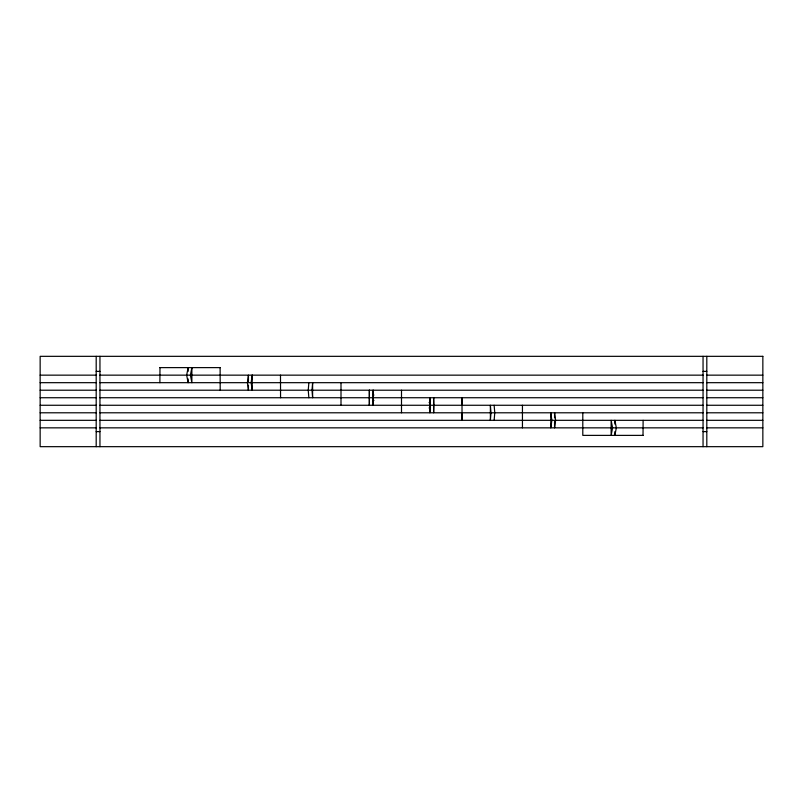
<?xml version="1.0" encoding="UTF-8"?>
<svg xmlns="http://www.w3.org/2000/svg" width="803" height="803" viewBox="0 0 803 803"><rect width="100%" height="100%" fill="white"/><g stroke="black" fill="none" stroke-linecap="round" stroke-linejoin="round"><path stroke-width="1.2" d="M308.864 382.68L308.232 390.208L308.864 397.736M494.136 420.32L494.768 412.792L494.136 405.264M159.887 367.623L220.203 367.623M96.189 371.387L99.953 371.387M703.047 371.387L706.811 371.387M40.15 375.152L96.209 375.152M99.953 375.152L703.047 375.152M706.791 375.152L762.85 375.152M40.15 382.68L96.209 382.68M99.953 382.68L703.047 382.68M706.791 382.68L762.85 382.68M40.15 390.208L96.209 390.208M99.953 390.208L703.047 390.208M706.791 390.208L762.85 390.208M40.15 397.736L96.209 397.736M99.953 397.736L703.047 397.736M706.791 397.736L762.85 397.736M40.15 405.264L96.209 405.264M99.953 405.264L703.047 405.264M706.791 405.264L762.85 405.264M40.15 412.792L96.209 412.792M99.953 412.792L703.047 412.792M706.791 412.792L762.85 412.792M40.15 420.32L96.209 420.32M99.953 420.32L703.047 420.32M706.791 420.32L762.85 420.32M40.15 427.848L96.209 427.848M99.953 427.848L703.047 427.848M706.791 427.848L762.85 427.848M96.189 431.612L99.953 431.612M703.047 431.612L706.811 431.612M643.113 435.377L582.797 435.377L582.797 412.792M706.811 356.331L706.811 446.669M703.047 356.331L703.047 446.669M643.113 420.32L643.022 435.377M614.877 424.084L614.877 420.32L616.333 427.848L614.877 435.377L614.877 431.612M554.562 417.811L554.562 412.792L555.606 420.32L554.562 427.848L554.562 421.575M522.442 405.264L522.442 427.848M461.996 405.264L461.996 397.736L462.036 420.32L461.996 412.792M401.5 390.208L401.5 412.792M341.004 382.68L341.004 405.264M280.488 375.152L280.558 397.736M248.438 381.425L248.438 375.152L247.394 382.68L248.438 390.208L248.438 385.189M220.112 367.623L220.203 390.208M188.123 371.387L188.123 367.623L186.667 375.152L188.123 382.68L188.123 378.916M159.978 367.623L159.887 382.68M99.953 356.331L99.953 446.669M96.189 356.331L96.189 446.669M429.856 408.526A3.764 3.764 0 0 1 429.083 407.924M429.083 402.604A3.764 3.764 0 0 1 429.856 402.002M373.917 400.396A3.764 3.764 0 0 1 373.144 400.998M373.144 394.474A3.764 3.764 0 0 1 373.917 395.076M369.36 390.208L369.36 405.264L369.36 390.208M373.124 390.208L373.124 405.264L373.124 390.208M430.087 405.264L429.876 412.792L429.876 397.736L430.087 405.264M433.851 405.264L433.64 412.792L433.64 397.736L433.851 405.264M312.618 382.68L311.996 390.208L312.618 397.736L312.618 382.68M491.004 412.792L490.382 420.32L490.382 405.264L491.004 412.792M252.192 375.152L251.148 382.68L252.192 390.208L252.192 375.152M551.852 420.32L550.808 427.848L550.808 412.792L551.852 420.32M191.877 367.623L190.411 375.152L191.877 382.68L191.877 367.623M612.589 427.848L611.123 435.377L611.123 420.32L612.589 427.848M762.85 356.331L40.15 356.331L40.15 446.669L762.85 446.669L762.85 356.331"/></g></svg>
